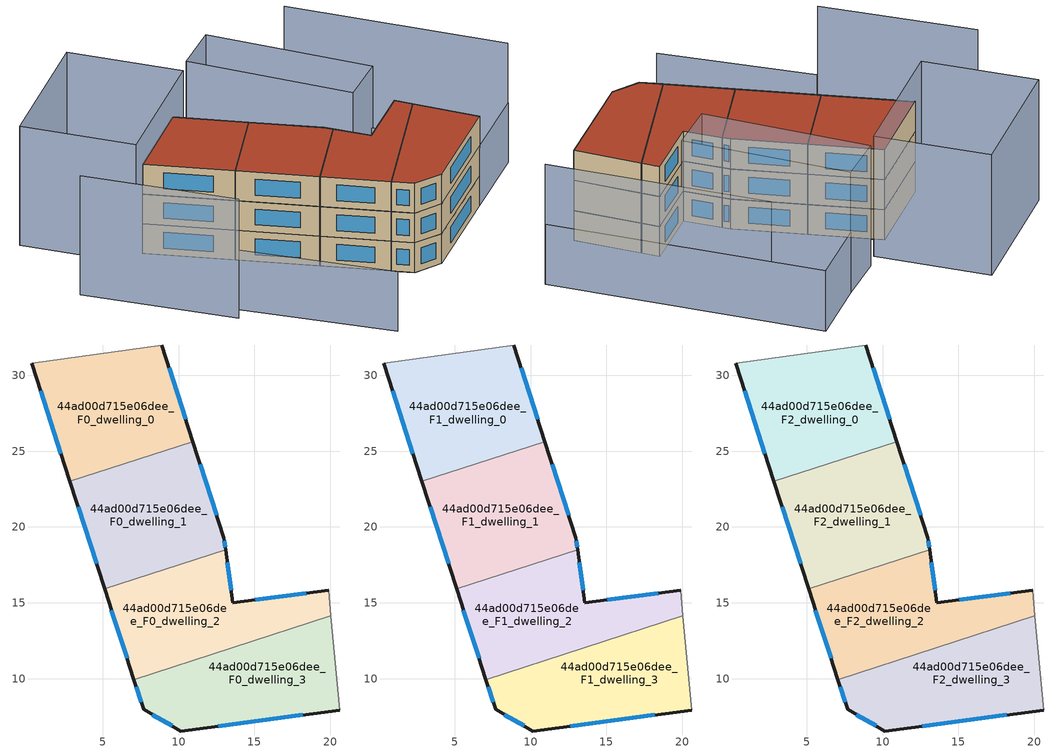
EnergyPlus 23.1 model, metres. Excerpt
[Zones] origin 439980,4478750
44ad00d715e06dee_F0_dwelling_0
 floor ground (EU_floor_Construction): 10.94,25.62 8.89,32 0.31,30.8 2.83,23 z0
 wall outside (EU_wall_Construction): 2.83,23 0.31,30.8 / 8.89,32 10.94,25.62 z0:3
 wall adiabatic (EU_wall_Construction): 0.31,30.8 8.89,32 z0:3
 wall to 44ad00d715e06dee_F0_dwelling_1 (EU_wall_Construction): 10.94,25.62 2.83,23 z0:3
 window (EU_Window_Construction): 2.24,24.83 0.9,28.98 / 9.37,30.51 10.46,27.12 z0.7:2.3
44ad00d715e06dee_F0_dwelling_1
 floor ground (EU_floor_Construction): 13.09,18.48 12.98,19.28 10.94,25.62 2.83,23 5.12,15.91 z0
 wall outside (EU_wall_Construction): 5.12,15.91 2.83,23 / 10.94,25.62 12.98,19.28 13.09,18.48 z0:3
 wall to 44ad00d715e06dee_F0_dwelling_2 (EU_wall_Construction): 13.09,18.48 5.12,15.91 z0:3
 window (EU_Window_Construction): 13.01,19.09 13.06,18.67 / 4.58,17.57 3.37,21.34 / 11.42,24.14 12.5,20.76 z0.7:2.3
44ad00d715e06dee_F0_dwelling_2
 floor ground (EU_floor_Construction): 20.04,14.13 19.88,15.83 13.57,15.01 13.09,18.48 5.12,15.91 7.05,9.94 z0
 wall outside (EU_wall_Construction): 7.05,9.94 5.12,15.91 / 13.09,18.48 13.57,15.01 19.88,15.83 z0:3
 wall adiabatic (EU_wall_Construction): 19.88,15.83 20.04,14.13 z0:3
 wall to 44ad00d715e06dee_F0_dwelling_3 (EU_wall_Construction): 20.04,14.13 7.05,9.94 z0:3
 window (EU_Window_Construction): 15.04,15.2 18.4,15.63 / 6.59,11.34 5.57,14.51 / 13.2,17.67 13.45,15.82 z0.7:2.3
44ad00d715e06dee_F0_dwelling_3
 floor ground (EU_floor_Construction): 20.62,7.93 20.04,14.13 7.05,9.94 7.68,7.96 10.15,6.54 z0
 wall outside (EU_wall_Construction): 20.62,7.93 10.15,6.54 7.68,7.96 7.05,9.94 z0:3
 wall adiabatic (EU_wall_Construction): 20.04,14.13 20.62,7.93 z0:3
 window (EU_Window_Construction): 18.17,7.6 12.6,6.87 / 9.57,6.88 8.26,7.63 / 7.53,8.43 7.2,9.48 z0.7:2.3
44ad00d715e06dee_F1_dwelling_0
 floor to 44ad00d715e06dee_F0_dwelling_0 (EU_floor_Construction): 10.94,25.62 8.89,32 0.31,30.8 2.83,23 z3
 wall outside (EU_wall_Construction): 2.83,23 0.31,30.8 / 8.89,32 10.94,25.62 z3:6
 wall adiabatic (EU_wall_Construction): 0.31,30.8 8.89,32 z3:6
 wall to 44ad00d715e06dee_F1_dwelling_1 (EU_wall_Construction): 10.94,25.62 2.83,23 z3:6
 window (EU_Window_Construction): 2.24,24.83 0.9,28.98 / 9.37,30.51 10.46,27.12 z3.7:5.3
44ad00d715e06dee_F1_dwelling_1
 floor to 44ad00d715e06dee_F0_dwelling_1 (EU_floor_Construction): 13.09,18.48 12.98,19.28 10.94,25.62 2.83,23 5.12,15.91 z3
 wall outside (EU_wall_Construction): 5.12,15.91 2.83,23 / 10.94,25.62 12.98,19.28 13.09,18.48 z3:6
 wall to 44ad00d715e06dee_F1_dwelling_2 (EU_wall_Construction): 13.09,18.48 5.12,15.91 z3:6
 window (EU_Window_Construction): 13.01,19.09 13.06,18.67 / 4.58,17.57 3.37,21.34 / 11.42,24.14 12.5,20.76 z3.7:5.3
44ad00d715e06dee_F1_dwelling_2
 floor to 44ad00d715e06dee_F0_dwelling_2 (EU_floor_Construction): 20.04,14.13 19.88,15.83 13.57,15.01 13.09,18.48 5.12,15.91 7.05,9.94 z3
 wall outside (EU_wall_Construction): 7.05,9.94 5.12,15.91 / 13.09,18.48 13.57,15.01 19.88,15.83 z3:6
 wall adiabatic (EU_wall_Construction): 19.88,15.83 20.04,14.13 z3:6
 wall to 44ad00d715e06dee_F1_dwelling_3 (EU_wall_Construction): 20.04,14.13 7.05,9.94 z3:6
 window (EU_Window_Construction): 15.04,15.2 18.4,15.63 / 6.59,11.34 5.57,14.51 / 13.2,17.67 13.45,15.82 z3.7:5.3
44ad00d715e06dee_F1_dwelling_3
 floor to 44ad00d715e06dee_F0_dwelling_3 (EU_floor_Construction): 20.62,7.93 20.04,14.13 7.05,9.94 7.68,7.96 10.15,6.54 z3
 wall outside (EU_wall_Construction): 20.62,7.93 10.15,6.54 7.68,7.96 7.05,9.94 z3:6
 wall adiabatic (EU_wall_Construction): 20.04,14.13 20.62,7.93 z3:6
 window (EU_Window_Construction): 18.17,7.6 12.6,6.87 / 9.57,6.88 8.26,7.63 / 7.53,8.43 7.2,9.48 z3.7:5.3
44ad00d715e06dee_F2_dwelling_0
 floor to 44ad00d715e06dee_F1_dwelling_0 (EU_floor_Construction): 10.94,25.62 8.89,32 0.31,30.8 2.83,23 z6
 wall outside (EU_wall_Construction): 2.83,23 0.31,30.8 / 8.89,32 10.94,25.62 z6:9
 wall adiabatic (EU_wall_Construction): 0.31,30.8 8.89,32 z6:9
 wall to 44ad00d715e06dee_F2_dwelling_1 (EU_wall_Construction): 10.94,25.62 2.83,23 z6:9
 window (EU_Window_Construction): 2.24,24.83 0.9,28.98 / 9.37,30.51 10.46,27.12 z6.7:8.3
 roof outside (EU_roof_Construction): 8.89,32 10.94,25.62 2.83,23 0.31,30.8 z9
44ad00d715e06dee_F2_dwelling_1
 floor to 44ad00d715e06dee_F1_dwelling_1 (EU_floor_Construction): 13.09,18.48 12.98,19.28 10.94,25.62 2.83,23 5.12,15.91 z6
 wall outside (EU_wall_Construction): 5.12,15.91 2.83,23 / 10.94,25.62 12.98,19.28 13.09,18.48 z6:9
 wall to 44ad00d715e06dee_F2_dwelling_2 (EU_wall_Construction): 13.09,18.48 5.12,15.91 z6:9
 window (EU_Window_Construction): 13.01,19.09 13.06,18.67 / 4.58,17.57 3.37,21.34 / 11.42,24.14 12.5,20.76 z6.7:8.3
 roof outside (EU_roof_Construction): 10.94,25.62 12.98,19.28 13.09,18.48 5.12,15.91 2.83,23 z9
44ad00d715e06dee_F2_dwelling_2
 floor to 44ad00d715e06dee_F1_dwelling_2 (EU_floor_Construction): 20.04,14.13 19.88,15.83 13.57,15.01 13.09,18.48 5.12,15.91 7.05,9.94 z6
 wall outside (EU_wall_Construction): 7.05,9.94 5.12,15.91 / 13.09,18.48 13.57,15.01 19.88,15.83 z6:9
 wall adiabatic (EU_wall_Construction): 19.88,15.83 20.04,14.13 z6:9
 wall to 44ad00d715e06dee_F2_dwelling_3 (EU_wall_Construction): 20.04,14.13 7.05,9.94 z6:9
 window (EU_Window_Construction): 15.04,15.2 18.4,15.63 / 6.59,11.34 5.57,14.51 / 13.2,17.67 13.45,15.82 z6.7:8.3
 roof outside (EU_roof_Construction): 19.88,15.83 20.04,14.13 7.05,9.94 5.12,15.91 13.09,18.48 13.57,15.01 z9
44ad00d715e06dee_F2_dwelling_3
 floor to 44ad00d715e06dee_F1_dwelling_3 (EU_floor_Construction): 20.62,7.93 20.04,14.13 7.05,9.94 7.68,7.96 10.15,6.54 z6
 wall outside (EU_wall_Construction): 20.62,7.93 10.15,6.54 7.68,7.96 7.05,9.94 z6:9
 wall adiabatic (EU_wall_Construction): 20.04,14.13 20.62,7.93 z6:9
 window (EU_Window_Construction): 18.17,7.6 12.6,6.87 / 9.57,6.88 8.26,7.63 / 7.53,8.43 7.2,9.48 z6.7:8.3
 roof outside (EU_roof_Construction): 20.04,14.13 20.62,7.93 10.15,6.54 7.68,7.96 7.05,9.94 z9
shading: -4.71,18.96 -2.04,4.94 / 25.07,34.18 28.42,8.96 / 28.42,8.96 20.62,7.93 / 20.62,7.93 17.28,33.15 / 17.28,33.15 25.07,34.18 z0:6; 28.41,8.97 25.72,29.29 / -8.42,32.55 -6.08,18.36 / 18.26,33.28 19.69,17.82 / 19.69,17.82 14.82,17.37 / 14.82,17.37 13.39,32.82 / 13.39,32.82 18.26,33.28 / -3.01,41.01 10.3,42.91 / 10.3,42.91 11.81,32.37 / 11.81,32.37 -1.5,30.47 / -1.5,30.47 -3.01,41.01 z0:12
[Building]
EU S2 Campaign: North Axis=0; Terrain=City; Solar Distribution=FullExterior
[Site:Location]
Madrid: Latitude=40.5; Longitude=-3.5; Time Zone=1; Elevation=609
[SizingPeriod:WeatherFileDays]
AnnualSizingPeriod: Begin Month=1; Begin Day of Month=1; End Month=12; End Day of Month=31; Day of Week for Start Day=Monday; Use Weather File Daylight Saving Period=No; Use Weather File Rain and Snow Indicators=No
[MATERIAL]
EU_InternalMass_Material: Roughness=MediumRough; Thickness=0.1; Conductivity=1; Density=1800; Specific Heat=900; Thermal Absorptance=0.9; Solar Absorptance=0.7; Visible Absorptance=0.7
[MATERIAL:NOMASS] Roughness=MediumRough; Thermal Absorptance=0.9; Solar Absorptance=0.7; Visible Absorptance=0.7
Name | Thermal Resistance
EU_wall_NoMass | 0.419739
EU_roof_NoMass | 0.352165
EU_floor_NoMass | 0.608284
[WINDOWMATERIAL:SIMPLEGLAZINGSYSTEM]
EU_Window_SimpleGlazing: UFactor=4.8352; Solar Heat Gain Coefficient=0.85; Visible Transmittance=0.85
[CONSTRUCTION]
EU_wall_Construction: EU_wall_NoMass
EU_roof_Construction: EU_roof_NoMass
EU_floor_Construction: EU_floor_NoMass
EU_InternalMass_Construction: EU_InternalMass_Material
EU_Window_Construction: EU_Window_SimpleGlazing
[ZONE] Type=1; Multiplier=1; Ceiling Height=autocalculate; Floor Area=autocalculate; Part of Total Floor Area=Yes
Name | Volume
44ad00d715e06dee_F0_dwelling_0; 44ad00d715e06dee_F1_dwelling_0; 44ad00d715e06dee_F2_dwelling_0 | 190.384
44ad00d715e06dee_F0_dwelling_1; 44ad00d715e06dee_F1_dwelling_1; 44ad00d715e06dee_F2_dwelling_1 | 190.391
44ad00d715e06dee_F0_dwelling_2 | 190.396
44ad00d715e06dee_F1_dwelling_2; 44ad00d715e06dee_F2_dwelling_2 | 190.397
44ad00d715e06dee_F0_dwelling_3; 44ad00d715e06dee_F1_dwelling_3; 44ad00d715e06dee_F2_dwelling_3 | 190.388
[INTERNALMASS] Construction=EU_InternalMass_Construction
Name | Zone or ZoneList | Surface Area
44ad00d715e06dee_F0_dwelling_0_EU_InternalMass | 44ad00d715e06dee_F0_dwelling_0 | 63.4614
44ad00d715e06dee_F0_dwelling_1_EU_InternalMass | 44ad00d715e06dee_F0_dwelling_1 | 63.4636
44ad00d715e06dee_F0_dwelling_2_EU_InternalMass | 44ad00d715e06dee_F0_dwelling_2 | 63.4654
44ad00d715e06dee_F0_dwelling_3_EU_InternalMass | 44ad00d715e06dee_F0_dwelling_3 | 63.4625
44ad00d715e06dee_F1_dwelling_0_EU_InternalMass | 44ad00d715e06dee_F1_dwelling_0 | 63.4614
44ad00d715e06dee_F1_dwelling_1_EU_InternalMass | 44ad00d715e06dee_F1_dwelling_1 | 63.4636
44ad00d715e06dee_F1_dwelling_2_EU_InternalMass | 44ad00d715e06dee_F1_dwelling_2 | 63.4654
44ad00d715e06dee_F1_dwelling_3_EU_InternalMass | 44ad00d715e06dee_F1_dwelling_3 | 63.4625
44ad00d715e06dee_F2_dwelling_0_EU_InternalMass | 44ad00d715e06dee_F2_dwelling_0 | 63.4614
44ad00d715e06dee_F2_dwelling_1_EU_InternalMass | 44ad00d715e06dee_F2_dwelling_1 | 63.4636
44ad00d715e06dee_F2_dwelling_2_EU_InternalMass | 44ad00d715e06dee_F2_dwelling_2 | 63.4654
44ad00d715e06dee_F2_dwelling_3_EU_InternalMass | 44ad00d715e06dee_F2_dwelling_3 | 63.4625
[OTHEREQUIPMENT] Fuel Type=Electricity; Design Level Calculation Method=Watts/Area; Power per Zone Floor Area=1; Fraction Latent=0; Fraction Radiant=0; Fraction Lost=0; Carbon Dioxide Generation Rate=0; EndUse Subcategory=EU_Step8_InternalGains
Name | Zone or ZoneList or Space or SpaceList | Schedule
EU_Step8_InternalGain_44ad00d715e06dee_F0_dwelling_0_f000 | 44ad00d715e06dee_F0_dwelling_0 | EU_Step8_GainSchedule_44ad00d715e06dee_F0_dwelling_0_f000
EU_Step8_InternalGain_44ad00d715e06dee_F0_dwelling_1_f000 | 44ad00d715e06dee_F0_dwelling_1 | EU_Step8_GainSchedule_44ad00d715e06dee_F0_dwelling_1_f000
EU_Step8_InternalGain_44ad00d715e06dee_F0_dwelling_2_f000 | 44ad00d715e06dee_F0_dwelling_2 | EU_Step8_GainSchedule_44ad00d715e06dee_F0_dwelling_2_f000
EU_Step8_InternalGain_44ad00d715e06dee_F0_dwelling_3_f000 | 44ad00d715e06dee_F0_dwelling_3 | EU_Step8_GainSchedule_44ad00d715e06dee_F0_dwelling_3_f000
EU_Step8_InternalGain_44ad00d715e06dee_F1_dwelling_0_f000 | 44ad00d715e06dee_F1_dwelling_0 | EU_Step8_GainSchedule_44ad00d715e06dee_F1_dwelling_0_f000
EU_Step8_InternalGain_44ad00d715e06dee_F1_dwelling_1_f000 | 44ad00d715e06dee_F1_dwelling_1 | EU_Step8_GainSchedule_44ad00d715e06dee_F1_dwelling_1_f000
EU_Step8_InternalGain_44ad00d715e06dee_F1_dwelling_2_f000 | 44ad00d715e06dee_F1_dwelling_2 | EU_Step8_GainSchedule_44ad00d715e06dee_F1_dwelling_2_f000
EU_Step8_InternalGain_44ad00d715e06dee_F1_dwelling_3_f000 | 44ad00d715e06dee_F1_dwelling_3 | EU_Step8_GainSchedule_44ad00d715e06dee_F1_dwelling_3_f000
EU_Step8_InternalGain_44ad00d715e06dee_F2_dwelling_0_f000 | 44ad00d715e06dee_F2_dwelling_0 | EU_Step8_GainSchedule_44ad00d715e06dee_F2_dwelling_0_f000
EU_Step8_InternalGain_44ad00d715e06dee_F2_dwelling_1_f000 | 44ad00d715e06dee_F2_dwelling_1 | EU_Step8_GainSchedule_44ad00d715e06dee_F2_dwelling_1_f000
EU_Step8_InternalGain_44ad00d715e06dee_F2_dwelling_2_f000 | 44ad00d715e06dee_F2_dwelling_2 | EU_Step8_GainSchedule_44ad00d715e06dee_F2_dwelling_2_f000
EU_Step8_InternalGain_44ad00d715e06dee_F2_dwelling_3_f000 | 44ad00d715e06dee_F2_dwelling_3 | EU_Step8_GainSchedule_44ad00d715e06dee_F2_dwelling_3_f000
[ZONEVENTILATION:DESIGNFLOWRATE] Schedule=EU_AlwaysOn; Design Flow Rate Calculation Method=AirChanges/Hour; Air Changes per Hour=0.703302; Ventilation Type=Natural; Fan Pressure Rise=0; Fan Total Efficiency=1; Constant Term Coefficient=1; Temperature Term Coefficient=0; Velocity Term Coefficient=0; Velocity Squared Term Coefficient=0; Minimum Indoor Temperature=-100; Maximum Indoor Temperature=100; Delta Temperature=-100; Minimum Outdoor Temperature=-100; Maximum Outdoor Temperature=100; Maximum Wind Speed=40
Name | Zone or ZoneList or Space or SpaceList
EU_ConstantAir_44ad00d715e06dee_F0_dwelling_0 | 44ad00d715e06dee_F0_dwelling_0
EU_ConstantAir_44ad00d715e06dee_F0_dwelling_1 | 44ad00d715e06dee_F0_dwelling_1
EU_ConstantAir_44ad00d715e06dee_F0_dwelling_2 | 44ad00d715e06dee_F0_dwelling_2
EU_ConstantAir_44ad00d715e06dee_F0_dwelling_3 | 44ad00d715e06dee_F0_dwelling_3
EU_ConstantAir_44ad00d715e06dee_F1_dwelling_0 | 44ad00d715e06dee_F1_dwelling_0
EU_ConstantAir_44ad00d715e06dee_F1_dwelling_1 | 44ad00d715e06dee_F1_dwelling_1
EU_ConstantAir_44ad00d715e06dee_F1_dwelling_2 | 44ad00d715e06dee_F1_dwelling_2
EU_ConstantAir_44ad00d715e06dee_F1_dwelling_3 | 44ad00d715e06dee_F1_dwelling_3
EU_ConstantAir_44ad00d715e06dee_F2_dwelling_0 | 44ad00d715e06dee_F2_dwelling_0
EU_ConstantAir_44ad00d715e06dee_F2_dwelling_1 | 44ad00d715e06dee_F2_dwelling_1
EU_ConstantAir_44ad00d715e06dee_F2_dwelling_2 | 44ad00d715e06dee_F2_dwelling_2
EU_ConstantAir_44ad00d715e06dee_F2_dwelling_3 | 44ad00d715e06dee_F2_dwelling_3
[HVACTEMPLATE:THERMOSTAT] Constant Heating Setpoint=20; Constant Cooling Setpoint=50
EU_HeatOnly_44ad00d715e06dee_F0_dwelling_0; EU_HeatOnly_44ad00d715e06dee_F0_dwelling_1; EU_HeatOnly_44ad00d715e06dee_F0_dwelling_2; EU_HeatOnly_44ad00d715e06dee_F0_dwelling_3; EU_HeatOnly_44ad00d715e06dee_F1_dwelling_0; EU_HeatOnly_44ad00d715e06dee_F1_dwelling_1; EU_HeatOnly_44ad00d715e06dee_F1_dwelling_2; EU_HeatOnly_44ad00d715e06dee_F1_dwelling_3; EU_HeatOnly_44ad00d715e06dee_F2_dwelling_0; EU_HeatOnly_44ad00d715e06dee_F2_dwelling_1; EU_HeatOnly_44ad00d715e06dee_F2_dwelling_2; EU_HeatOnly_44ad00d715e06dee_F2_dwelling_3
[HVACTEMPLATE:ZONE:IDEALLOADSAIRSYSTEM] System Availability Schedule=EU_AlwaysOn; Maximum Heating Supply Air Temperature=50; Minimum Cooling Supply Air Temperature=13; Maximum Heating Supply Air Humidity Ratio=0.0156; Minimum Cooling Supply Air Humidity Ratio=0.0077; Heating Limit=NoLimit; Cooling Limit=NoLimit; Heating Availability Schedule=EU_AlwaysOn; Cooling Availability Schedule=EU_CoolingOff; Dehumidification Control Type=ConstantSensibleHeatRatio; Cooling Sensible Heat Ratio=0.7; Dehumidification Setpoint=60; Humidification Control Type=None; Humidification Setpoint=30; Outdoor Air Method=None; Outdoor Air Flow Rate per Person=0.00944; Outdoor Air Flow Rate per Zone Floor Area=0; Outdoor Air Flow Rate per Zone=0; Demand Controlled Ventilation Type=None; Outdoor Air Economizer Type=NoEconomizer; Heat Recovery Type=None; Sensible Heat Recovery Effectiveness=0.7; Latent Heat Recovery Effectiveness=0.65
Name | Template Thermostat
44ad00d715e06dee_F0_dwelling_0 | EU_HeatOnly_44ad00d715e06dee_F0_dwelling_0
44ad00d715e06dee_F0_dwelling_1 | EU_HeatOnly_44ad00d715e06dee_F0_dwelling_1
44ad00d715e06dee_F0_dwelling_2 | EU_HeatOnly_44ad00d715e06dee_F0_dwelling_2
44ad00d715e06dee_F0_dwelling_3 | EU_HeatOnly_44ad00d715e06dee_F0_dwelling_3
44ad00d715e06dee_F1_dwelling_0 | EU_HeatOnly_44ad00d715e06dee_F1_dwelling_0
44ad00d715e06dee_F1_dwelling_1 | EU_HeatOnly_44ad00d715e06dee_F1_dwelling_1
44ad00d715e06dee_F1_dwelling_2 | EU_HeatOnly_44ad00d715e06dee_F1_dwelling_2
44ad00d715e06dee_F1_dwelling_3 | EU_HeatOnly_44ad00d715e06dee_F1_dwelling_3
44ad00d715e06dee_F2_dwelling_0 | EU_HeatOnly_44ad00d715e06dee_F2_dwelling_0
44ad00d715e06dee_F2_dwelling_1 | EU_HeatOnly_44ad00d715e06dee_F2_dwelling_1
44ad00d715e06dee_F2_dwelling_2 | EU_HeatOnly_44ad00d715e06dee_F2_dwelling_2
44ad00d715e06dee_F2_dwelling_3 | EU_HeatOnly_44ad00d715e06dee_F2_dwelling_3
[SIZING:ZONE] Zone Cooling Design Supply Air Temperature Input Method=SupplyAirTemperature; Zone Cooling Design Supply Air Temperature=13; Zone Heating Design Supply Air Temperature Input Method=SupplyAirTemperature; Zone Heating Design Supply Air Temperature=50; Zone Cooling Design Supply Air Humidity Ratio=0.008; Zone Heating Design Supply Air Humidity Ratio=0.008; Cooling Design Air Flow Method=DesignDay; Cooling Design Air Flow Rate=0; Cooling Minimum Air Flow per Zone Floor Area=0.000762; Cooling Minimum Air Flow=0; Cooling Minimum Air Flow Fraction=0.2; Heating Design Air Flow Method=DesignDay; Heating Design Air Flow Rate=0; Heating Maximum Air Flow per Zone Floor Area=0.002032; Heating Maximum Air Flow=0.141576; Heating Maximum Air Flow Fraction=0.3; Account for Dedicated Outdoor Air System=No; Dedicated Outdoor Air System Control Strategy=NeutralSupplyAir; Dedicated Outdoor Air Low Setpoint Temperature for Design=autosize; Dedicated Outdoor Air High Setpoint Temperature for Design=autosize; Zone Load Sizing Method=Sensible Load Only No Latent Load; Zone Latent Cooling Design Supply Air Humidity Ratio Input Method=HumidityRatioDifference; Zone Cooling Design Supply Air Humidity Ratio Difference=0.005; Zone Latent Heating Design Supply Air Humidity Ratio Input Method=HumidityRatioDifference; Zone Humidification Design Supply Air Humidity Ratio Difference=0.005
44ad00d715e06dee_F0_dwelling_0; 44ad00d715e06dee_F0_dwelling_1; 44ad00d715e06dee_F0_dwelling_2; 44ad00d715e06dee_F0_dwelling_3; 44ad00d715e06dee_F1_dwelling_0; 44ad00d715e06dee_F1_dwelling_1; 44ad00d715e06dee_F1_dwelling_2; 44ad00d715e06dee_F1_dwelling_3; 44ad00d715e06dee_F2_dwelling_0; 44ad00d715e06dee_F2_dwelling_1; 44ad00d715e06dee_F2_dwelling_2; 44ad00d715e06dee_F2_dwelling_3
[SCHEDULE:CONSTANT]
Name | Hourly Value
EU_AlwaysOn | 1
EU_CoolingOff | 0
[SCHEDULE:FILE] Column Number=1; Rows to Skip at Top=0; Number of Hours of Data=8760; Column Separator=Comma; Interpolate to Timestep=No; Minutes per Item=60; Adjust Schedule for Daylight Savings=Yes
Name | File
EU_Step8_GainSchedule_44ad00d715e06dee_F0_dwelling_0_f000 | ../../schedules/44ad00d715e06dee/44ad00d715e06dee_F0_dwelling_0_f000_gain.csv
EU_Step8_GainSchedule_44ad00d715e06dee_F0_dwelling_1_f000 | ../../schedules/44ad00d715e06dee/44ad00d715e06dee_F0_dwelling_1_f000_gain.csv
EU_Step8_GainSchedule_44ad00d715e06dee_F0_dwelling_2_f000 | ../../schedules/44ad00d715e06dee/44ad00d715e06dee_F0_dwelling_2_f000_gain.csv
EU_Step8_GainSchedule_44ad00d715e06dee_F0_dwelling_3_f000 | ../../schedules/44ad00d715e06dee/44ad00d715e06dee_F0_dwelling_3_f000_gain.csv
EU_Step8_GainSchedule_44ad00d715e06dee_F1_dwelling_0_f000 | ../../schedules/44ad00d715e06dee/44ad00d715e06dee_F1_dwelling_0_f000_gain.csv
EU_Step8_GainSchedule_44ad00d715e06dee_F1_dwelling_1_f000 | ../../schedules/44ad00d715e06dee/44ad00d715e06dee_F1_dwelling_1_f000_gain.csv
EU_Step8_GainSchedule_44ad00d715e06dee_F1_dwelling_2_f000 | ../../schedules/44ad00d715e06dee/44ad00d715e06dee_F1_dwelling_2_f000_gain.csv
EU_Step8_GainSchedule_44ad00d715e06dee_F1_dwelling_3_f000 | ../../schedules/44ad00d715e06dee/44ad00d715e06dee_F1_dwelling_3_f000_gain.csv
EU_Step8_GainSchedule_44ad00d715e06dee_F2_dwelling_0_f000 | ../../schedules/44ad00d715e06dee/44ad00d715e06dee_F2_dwelling_0_f000_gain.csv
EU_Step8_GainSchedule_44ad00d715e06dee_F2_dwelling_1_f000 | ../../schedules/44ad00d715e06dee/44ad00d715e06dee_F2_dwelling_1_f000_gain.csv
EU_Step8_GainSchedule_44ad00d715e06dee_F2_dwelling_2_f000 | ../../schedules/44ad00d715e06dee/44ad00d715e06dee_F2_dwelling_2_f000_gain.csv
EU_Step8_GainSchedule_44ad00d715e06dee_F2_dwelling_3_f000 | ../../schedules/44ad00d715e06dee/44ad00d715e06dee_F2_dwelling_3_f000_gain.csv
